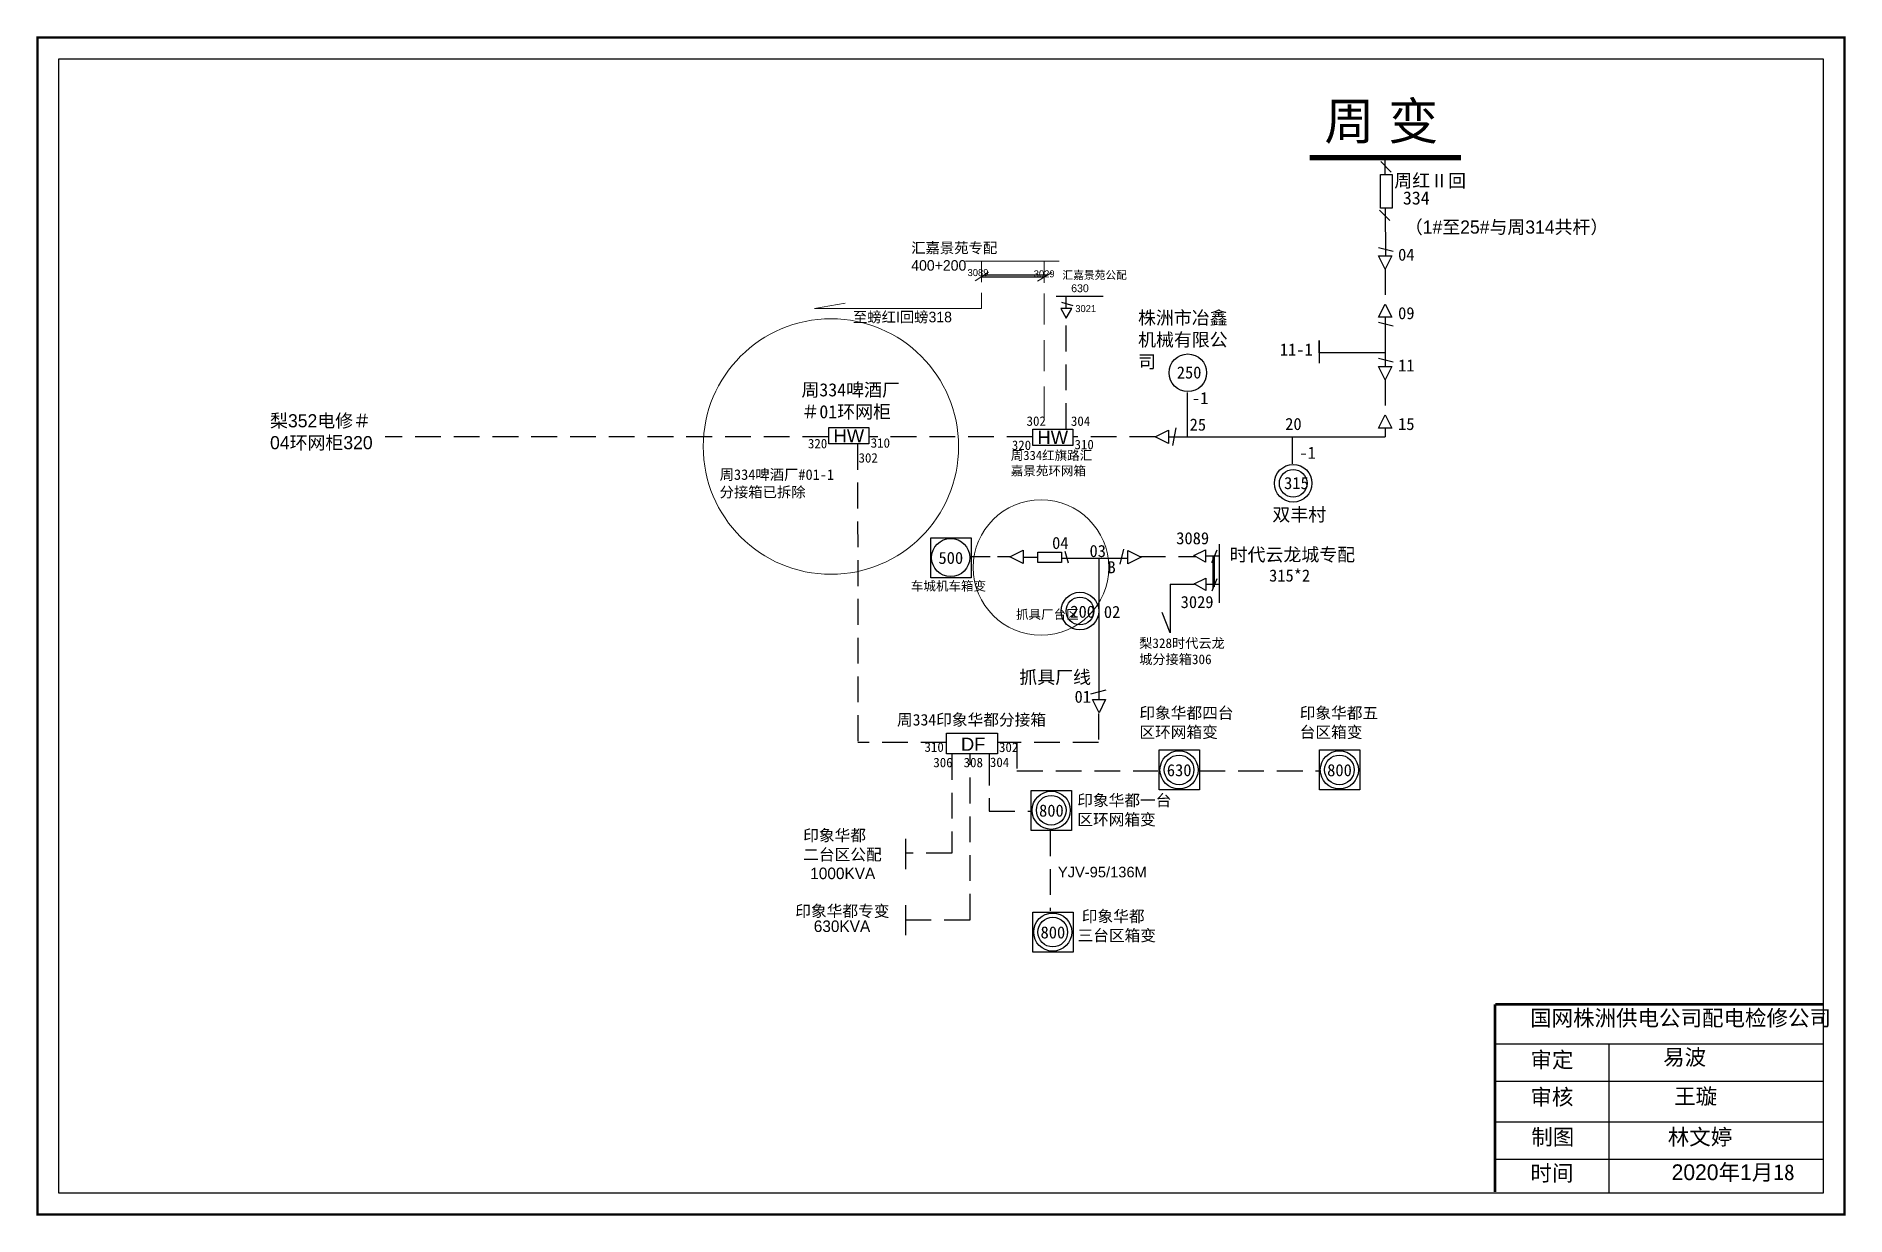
# Model space of a CAD drawing. Extents: x 0 to 344, y -21 to 204.
import ezdxf

# ---------------------------------------------------------------- set-up
doc = ezdxf.new("R2010")
doc.units = 0
doc.header["$LTSCALE"] = 0.774411
doc.linetypes.add('ACAD_ISO02W100', pattern=[15, 12, -3])
doc.linetypes.add('DASHED2', pattern=[9.525, 6.35, -3.175])
doc.layers.get('0').update_dxf_attribs({"linetype": 'CONTINUOUS'})
doc.layers.add('0-RefEdit0', color=7, linetype='CONTINUOUS')
doc.layers.add('Layer2', color=1, linetype='CONTINUOUS')
doc.styles.add('SimSun_txtstyle_2.00_0_0', font='simsun.ttc', dxfattribs={"height": 2})
doc.styles.add('SimSun_txtstyle_2.30_0_0', font='simsun.ttc', dxfattribs={"height": 2.3})
doc.styles.get("Standard").update_dxf_attribs({"font": '', "height": 2.5})
doc.styles.add('字体', font='KTGB2312.ttf', dxfattribs={"height": 2.5})
doc.styles.add('楷体_GB2312_txtstyle_1.80_0_0', font='KTGB2312.ttf', dxfattribs={"height": 1.8})
doc.styles.add('楷体_GB2312_txtstyle_2.00_0_0', font='KTGB2312.ttf', dxfattribs={"height": 2})
doc.styles.add('楷体_GB2312_txtstyle_200.00_0_0200', font='KTGB2312.ttf', dxfattribs={"height": 200})
doc.styles.add('楷体_GB2312_txtstyle_3.00_0_0', font='KTGB2312.ttf', dxfattribs={"height": 3})
doc.styles.get('Standard').set_extended_font_data('SimSun')

# ---------------------------------------------------------------- blocks, each defined once
blk = doc.blocks.new('A$C6B965233')
at = {"linetype": 'Continuous'}
for radius in [3.58, 2.63]:
    blk.add_circle((3.58, 3.58), radius, dxfattribs=at)

msp = doc.modelspace()

# ---------------------------------------------------------------- linework, layer by layer
at = {"linetype": 'Continuous'}
for p, q in [((257.66, 178.02), (255.68, 180)), ((257.44, 168.79), (255.46, 170.77)), ((256.55, 171.13), (256.58, 162.06)), ((243.94, 143.59), (243.94, 145.96)), ((243.94, 145.96), (243.94, 141.62)), ((256.38, 143.59), (243.94, 143.59)), ((216.7, 129.32), (216.05, 125.97)), ((224.94, 107.22), (224.94, 96.05)), ((222.39, 105.01), (224.94, 105.01)), ((222.43, 99.6), (224.97, 99.6)), ((277.49, 12.14), (339.85, 12.14)), ((299.13, 12.14), (299.13, -16.2)), ((277.49, 5.04), (339.85, 5.04)), ((277.49, -2.71), (339.85, -2.71)), ((277.49, -9.81), (339.85, -9.81))]:
    msp.add_line(p, q, dxfattribs=at)
at = {"linetype": 'ACAD_ISO02W100'}
msp.add_line((256.52, 177.53), (256.52, 180.62), dxfattribs=at)
at = {"color": 0, "linetype": 'Continuous'}
for p, q in [((258.06, 162.9), (255.23, 163.61)), ((258.06, 148.67), (255.23, 149.38)), ((258.06, 141.82), (255.23, 142.52)), ((187.6, 104.72), (190.41, 104.72)), ((194.87, 104.56), (207.44, 104.56)), ((206.73, 106.24), (206.03, 103.42)), ((223.72, 104.86), (223.72, 98.92)), ((223.97, 105.02), (223.97, 99.09)), ((215.62, 99.6), (215.62, 90.31)), ((215.62, 90.31), (214.07, 94.21)), ((200.49, 78.71), (203.39, 79.47))]:
    msp.add_line(p, q, dxfattribs=at)
at = {"color": 7, "ltscale": 2}
for p, q in [((255.28, 162.07), (257.8, 162.07)), ((256.55, 159.55), (255.28, 162.07)), ((257.8, 162.07), (256.55, 159.55)), ((255.28, 150.38), (256.53, 152.9)), ((256.53, 152.9), (257.81, 150.38)), ((257.81, 150.38), (255.28, 150.38)), ((255.28, 140.99), (257.8, 140.99)), ((256.55, 138.47), (255.28, 140.99)), ((257.8, 140.99), (256.55, 138.47)), ((255.28, 129.29), (256.53, 131.81)), ((256.53, 131.81), (257.81, 129.29)), ((212.75, 127.63), (215.27, 128.91)), ((215.27, 126.39), (212.75, 127.63)), ((215.27, 128.91), (215.27, 126.39)), ((257.81, 129.29), (255.28, 129.29)), ((185.11, 104.77), (187.63, 106.05)), ((187.63, 103.53), (185.11, 104.77)), ((187.63, 106.05), (187.63, 103.53)), ((207.56, 103.47), (207.56, 105.99)), ((207.56, 105.99), (210.08, 104.74)), ((210.08, 104.74), (207.56, 103.47))]:
    msp.add_line(p, q, dxfattribs=at)
at = {"color": 7, "linetype": 'Continuous', "lineweight": 0, "ltscale": 1.577828}
msp.add_line((176.62, 161.04), (194.49, 161.04), dxfattribs=at)
at = {"color": 7, "linetype": 'Continuous', "lineweight": 0, "ltscale": 0.486984}
for p, q in [((179.71, 157.07), (179.71, 161.04)), ((191.61, 156.93), (191.61, 161.04))]:
    msp.add_line(p, q, dxfattribs=at)
at = {"color": 0, "linetype": 'DASHED2'}
for p, q in [((256.55, 159.58), (256.55, 152.85)), ((256.55, 138.5), (256.55, 131.77)), ((150.54, 127.65), (66.17, 127.65)), ((189.44, 127.66), (158.22, 127.66)), ((212.77, 127.66), (197.11, 127.66)), ((156.09, 126.29), (156.17, 69.54)), ((181.33, 104.8), (177.8, 104.8)), ((185.14, 104.8), (182.72, 104.8)), ((215.62, 99.6), (220.24, 99.6)), ((201.99, 74.97), (201.99, 69.48)), ((173.05, 69.48), (156.12, 69.48)), ((201.98, 69.48), (182.73, 69.48)), ((186.44, 69.44), (186.44, 64.09)), ((174.03, 67.29), (174.03, 48.38)), ((177.52, 35.74), (177.52, 67.19)), ((186.44, 64.09), (213.28, 64.09)), ((221.17, 64.09), (244.27, 64.09)), ((181.12, 56.42), (188.93, 56.42)), ((192.79, 52.75), (192.79, 37.43)), ((174.07, 48.38), (165.14, 48.38)), ((165.21, 35.72), (177.51, 35.72))]:
    msp.add_line(p, q, dxfattribs=at)
at = {"color": 7, "linetype": 'DASHED2', "lineweight": 0, "ltscale": 1.198384}
msp.add_line((191.61, 154.89), (191.61, 129.07), dxfattribs=at)
at = {"linetype": 'ByBlock'}
msp.add_line((256.55, 150.31), (256.55, 141.01), dxfattribs=at)
for p, q in [((218.84, 136.04), (218.84, 127.64)), ((215.27, 127.64), (256.55, 127.66)), ((238.84, 127.5), (238.84, 122.48)), ((256.55, 129.29), (256.55, 127.66))]:
    msp.add_line(p, q)
at = {"color": 7}
msp.add_line((202.1, 77.69), (202.07, 104.56), dxfattribs=at)
at = {"linetype": 'DASHED2'}
msp.add_line((209.82, 104.89), (220.42, 104.89), dxfattribs=at)
at = {"color": 7, "linetype": 'Continuous'}
for p, q in [((220.13, 105.04), (222.36, 106.16)), ((222.36, 103.8), (220.13, 105.04)), ((222.36, 106.16), (222.36, 103.8)), ((224.47, 106.04), (223.48, 103.68)), ((220.16, 99.63), (222.4, 100.74)), ((222.4, 100.74), (222.4, 98.39)), ((224.51, 100.62), (223.51, 98.26)), ((222.4, 98.39), (220.16, 99.63))]:
    msp.add_line(p, q, dxfattribs=at)
at = {"color": 0, "ltscale": 2}
for p, q in [((200.79, 77.62), (203.31, 77.62)), ((202.06, 75.1), (200.79, 77.62)), ((203.31, 77.62), (202.06, 75.1))]:
    msp.add_line(p, q, dxfattribs=at)
at = {"linetype": 'Continuous', "const_width": 0.5}
msp.add_lwpolyline([(-0.01, 203.62), (343.97, 203.62), (343.97, -20.35), (-0.01, -20.35)], close=True, dxfattribs=at)
at = {"linetype": 'Continuous'}
msp.add_lwpolyline([(4.04, 199.57), (339.92, 199.57), (339.92, -16.3), (4.04, -16.3)], close=True, dxfattribs=at)
for points, const_width in [([(270.96, 180.77), (242.14, 180.75)], 1), ([(277.45, 19.65), (277.45, -16.08)], 0.5), ([(277.49, 19.65), (339.85, 19.65)], 0.5)]:
    msp.add_lwpolyline(points, dxfattribs=dict(at, const_width=const_width))
at = {"linetype": 'ACAD_ISO02W100'}
msp.add_lwpolyline([(257.84, 171.13), (255.63, 171.13), (255.63, 177.53), (257.84, 177.53)], close=True, dxfattribs=at)
at = {"color": 7, "linetype": 'Continuous', "lineweight": 0, "ltscale": 0.81164}
for points in [[(178.47, 157.3), (181.01, 158.98)], [(190.33, 157.26), (193.09, 158.88)]]:
    msp.add_lwpolyline(points, dxfattribs=at)
at = {"color": 7, "linetype": 'Continuous', "lineweight": 0, "ltscale": 0.570789}
msp.add_lwpolyline([(179.71, 155.04), (179.71, 152.06), (147.87, 152.06), (153.75, 153.09)], dxfattribs=at)
at = {"color": 7, "linetype": 'Continuous'}
for points in [[(179.71, 158.09), (191.61, 158.09)], [(180.29, 158.46), (192.41, 158.46)], [(193.92, 154.4), (202.85, 154.4)], [(194.91, 153.23), (197.06, 152.62)], [(195.82, 152.03), (195.82, 154.44)]]:
    msp.add_lwpolyline(points, dxfattribs=at)
msp.add_lwpolyline([(195.82, 150.21), (196.87, 152.03), (194.76, 152.03)], close=True, dxfattribs=at)
at = {"color": 7, "linetype": 'DASHED2'}
msp.add_lwpolyline([(195.82, 129.12), (195.82, 150.21)], dxfattribs=at)
at = {"color": 0, "linetype": 'Continuous'}
for points in [[(150.64, 129.39), (158.25, 129.39), (158.25, 126.29), (150.64, 126.29)], [(189.45, 129.08), (197.05, 129.08), (197.05, 125.99), (189.45, 125.99)], [(182.73, 67.29), (173.05, 67.29), (173.05, 71.23), (182.73, 71.23)]]:
    msp.add_lwpolyline(points, close=True, dxfattribs=at)
at = {"color": 0}
for points in [[(170.02, 108.44), (177.7, 108.44), (177.7, 100.83), (170.02, 100.83)], [(213.49, 68.04), (221.17, 68.04), (221.17, 60.43), (213.49, 60.43)], [(244.01, 68.04), (251.69, 68.04), (251.69, 60.43), (244.01, 60.43)], [(189.17, 60.35), (196.84, 60.35), (196.84, 52.74), (189.17, 52.74)], [(189.45, 37.18), (197.13, 37.18), (197.13, 29.57), (189.45, 29.57)]]:
    msp.add_lwpolyline(points, close=True, dxfattribs=at)
at = {"color": 12, "linetype": 'Continuous', "lineweight": 0, "ltscale": 0.662737, "true_color": 0xc00000}
msp.add_circle((151.03, 125.78), 24.31, dxfattribs=at)
at = {"linetype": 'Continuous'}
for centre, radius in [((218.97, 139.82), 3.58), ((198.43, 94.48), 3.58), ((198.43, 94.48), 2.63)]:
    msp.add_circle(centre, radius, dxfattribs=at)
at = {"color": 12, "linetype": 'Continuous', "lineweight": 0, "ltscale": 0.397642, "true_color": 0xc00000}
msp.add_circle((191.02, 102.77), 12.9, dxfattribs=at)
at = {"color": 0}
for centre, radius in [((173.82, 104.66), 3.63), ((217.29, 64.26), 3.63), ((217.29, 64.26), 2.82), ((247.81, 64.26), 3.63), ((247.81, 64.26), 2.82), ((192.96, 56.57), 3.63), ((192.96, 56.57), 2.82), ((193.25, 33.39), 3.63), ((193.25, 33.39), 2.82)]:
    msp.add_circle(centre, radius, dxfattribs=at)
at = {"layer": '0-RefEdit0', "color": 0, "linetype": 'ByBlock', "ltscale": 2}
for p, q in [((181.12, 67.26), (181.12, 61.29)), ((181.12, 58.9), (181.12, 56.42)), ((165.23, 51.11), (165.23, 45.35)), ((165.23, 38.54), (165.23, 32.78))]:
    msp.add_line(p, q, dxfattribs=at)
at = {"layer": 'Layer2', "color": 7, "linetype": 'Continuous'}
msp.add_line((196.22, 103.57), (195.62, 105.83), dxfattribs=at)
msp.add_lwpolyline([(190.43, 103.74), (190.43, 105.71), (194.9, 105.71), (194.9, 103.74)], close=True, dxfattribs=at)

# ---------------------------------------------------------------- block references
at = {"linetype": 'Continuous'}
msp.add_blockref('A$C6B965233', (235.44, 115.21), dxfattribs=at)

# ---------------------------------------------------------------- texts
at = {"linetype": 'Continuous', "attachment_point": 1}
for s, insert, char_height, width, style in [('周 变', (244.95, 191.22), 7, 27.4955, '字体'), ('（1#至25#与周314共杆）', (260.27, 168.8), 2.5, 40.0946, '字体'), ('{\\fSimSun|b0|i0|c134|p2;周334啤酒厂＃01环网柜}', (145.41, 137.83), 2.5, 20.9789, '字体'), ('{\\fKaiTi_GB2312|b0|i0|c134|p32;302}', (188.27, 131.53), 1.8, 24.6655, '楷体_GB2312_txtstyle_1.80_0_0'), ('{\\fKaiTi_GB2312|b0|i0|c134|p32;304}', (196.71, 131.52), 1.8, 24.6655, '楷体_GB2312_txtstyle_1.80_0_0'), ('{\\fArial|b0|i0|c0|p32;HW}', (151.53, 129.09), 2.5, 24.6655, '字体'), ('{\\fArial|b0|i0|c0|p32;HW}', (190.34, 128.78), 2.5, 24.6655, '字体'), ('{\\fKaiTi_GB2312|b0|i0|c134|p32;320}', (146.65, 127.24), 1.8, 24.6655, '字体'), ('{\\fKaiTi_GB2312|b0|i0|c134|p32;302}', (156.28, 124.53), 1.8, 24.6655, '字体'), ('{\\fKaiTi_GB2312|b0|i0|c134|p32;310}', (158.6, 127.37), 1.8, 24.6655, '字体'), ('{\\fSimSun|b0|i0|c134|p2;周334红旗路汇嘉景苑环网箱}', (185.26, 124.98), 1.75, 16.4192, '字体'), ('{\\fKaiTi_GB2312|b0|i0|c134|p32;320}', (185.46, 126.93), 1.8, 24.6655, '字体'), ('{\\fKaiTi_GB2312|b0|i0|c134|p32;310}', (197.4, 127.07), 1.8, 24.6655, '字体'), ('{\\fKaiTi_GB2312|b0|i0|c134|p32;310}', (168.84, 69.49), 1.8, 24.6655, '字体'), ('{\\fArial|b0|i0|c0|p32;DF}', (175.78, 70.39), 2.5, 24.6655, '字体'), ('{\\fKaiTi_GB2312|b0|i0|c134|p32;302}', (183.02, 69.45), 1.8, 24.6655, '字体'), ('{\\fKaiTi_GB2312|b0|i0|c134|p32;306}', (170.52, 66.56), 1.8, 24.6655, '字体'), ('{\\fKaiTi_GB2312|b0|i0|c134|p32;308}', (176.29, 66.56), 1.8, 24.6655, '字体'), ('{\\fKaiTi_GB2312|b0|i0|c134|p32;304}', (181.29, 66.6), 1.8, 24.6655, '字体'), ('国网株洲供电公司配电检修公司', (284.11, 18.54), 3, 82.0179, '字体'), ('审定', (284.18, 10.59), 3, 23.4615, '字体'), ('审核', (284.18, 3.52), 3, 23.4615, '字体'), ('制图', (284.34, -4.1), 3, 23.4615, '字体'), ('{\\fSimSun|b0|i0|c134|p2;林文婷}', (310.32, -4.1), 3, 23.4615, '楷体_GB2312_txtstyle_3.00_0_0'), ('时间', (284.18, -10.98), 3, 23.4615, '字体')]:
    msp.add_mtext(s, dxfattribs=dict(at, insert=insert, char_height=char_height, width=width, style=style))
at = {"color": 0, "linetype": 'Continuous', "insert": (258.28, 177.64), "char_height": 2.5, "width": 14.3736, "attachment_point": 1, "style": '字体'}
msp.add_mtext('{\\fSimSun|b0|i0|c134|p2;周红Ⅱ回}', dxfattribs=at)
at = {"color": 0, "linetype": 'Continuous', "insert": (259.9, 174.34), "char_height": 2.5, "width": 5.6554, "attachment_point": 1}
msp.add_mtext('334', dxfattribs=at)
at = {"color": 7, "linetype": 'Continuous', "lineweight": 0, "ltscale": 0.81164, "attachment_point": 1, "style": '楷体_GB2312_txtstyle_2.00_0_0'}
for s, insert, char_height in [('汇嘉景苑专配^J400+200', (166.31, 164.59), 2), ('汇嘉景苑公配\\P   630', (195.09, 159.16), 1.5)]:
    msp.add_mtext(s, dxfattribs=dict(at, insert=insert, char_height=char_height))
at = {"char_height": 2.3, "attachment_point": 1}
for s, insert, width in [('04', (258.99, 163.45), 16.116), ('09', (258.99, 152.32), 16.116), ('11-1', (236.48, 145.4), 16.116), ('11', (258.99, 142.37), 16.116), ('250', (216.86, 141.03), 4.8377), ('-1', (219.74, 136.15), 16.116), ('25', (219.31, 131.11), 16.116), ('20', (237.5, 131.23), 16.116), ('15', (258.99, 131.23), 16.116), ('-1', (240.2, 125.75), 16.116), ('315', (237.29, 119.99), 4.8377), ('03', (200.25, 107.06), 16.116), ('3089', (216.76, 109.49), 16.116), ('B', (203.67, 103.96), 16.116), ('315*2', (234.43, 102.39), 16.116), ('3029', (217.6, 97.35), 16.116), ('200', (196.6, 95.51), 4.8377), ('02', (202.98, 95.46), 16.116), ('01', (197.4, 79.33), 16.116)]:
    msp.add_mtext(s, dxfattribs=dict(at, insert=insert, width=width))
at = {"color": 7, "linetype": 'Continuous', "lineweight": 0, "ltscale": 1.352733, "char_height": 1.333, "attachment_point": 1}
for s, insert, style in [('3089', (177.04, 159.55), '楷体_GB2312_txtstyle_200.00_0_0200'), ('3029', (189.63, 159.32), '楷体_GB2312_txtstyle_2.00_0_0'), ('3021', (197.54, 152.7), '楷体_GB2312_txtstyle_2.00_0_0')]:
    msp.add_mtext(s, dxfattribs=dict(at, insert=insert, style=style))
at = {"color": 7, "linetype": 'Continuous', "lineweight": 0, "ltscale": 1.585526, "insert": (155.22, 151.43), "char_height": 2, "attachment_point": 1, "style": '楷体_GB2312_txtstyle_200.00_0_0200'}
msp.add_mtext('至螃红I回螃318', dxfattribs=at)
at = {"attachment_point": 1}
for s, insert, char_height, width, style in [('株洲市冶鑫机械有限公司', (209.49, 151.54), 2.5, 20.3773, '字体'), ('梨352电修＃04环网柜320', (44.26, 131.94), 2.5, 22.0062, '字体'), ('双丰村', (235.06, 114.09), 2.5, 12.9976, '字体'), ('04', (193.13, 108.59), 2.3, 16.116, 'SimSun_txtstyle_2.30_0_0'), ('{\\fSimSun|b0|i0|c134|p2;车城机车箱变}', (166.24, 100.13), 1.75, 16.106, '字体'), ('抓具厂台区', (186.25, 94.73), 1.75, 21.774, '字体'), ('抓具厂线', (186.89, 83.15), 2.5, 31.1057, '字体'), ('{\\fSimSun|b0|i0|c134|p2;周334印象华都分接箱}', (163.6, 74.89), 2.1905, 30.6498, '字体')]:
    msp.add_mtext(s, dxfattribs=dict(at, insert=insert, char_height=char_height, width=width, style=style))
at = {"color": 12, "linetype": 'Continuous', "lineweight": 0, "ltscale": 1.074168, "true_color": 0xc00000, "insert": (129.84, 121.45), "char_height": 2, "attachment_point": 1, "style": 'SimSun_txtstyle_2.00_0_0'}
msp.add_mtext('周334啤酒厂#01-1^M^J分接箱已拆除', dxfattribs=at)
at = {"color": 0, "attachment_point": 1, "style": '字体'}
for s, insert, char_height, width in [('时代云龙城专配', (226.93, 106.47), 2.5, 25.9796), ('印象华都四台区环网箱变', (209.74, 76.19), 2.1905, 17.9202), ('印象华都五台区箱变', (240.26, 76.19), 2.19, 15.342), ('印象华都一台区环网箱变', (197.92, 59.56), 2.1905, 17.9202), ('印象华都\\P二台区公配', (145.75, 52.89), 2.19, 30.6498), ('{\\f\uffbfﾬￌﾣﾤ_GB2312|b0|i0|c134|p49;1000KVA}', (147.09, 45.66), 2.1905, 30.6498), ('{\\f\uffbfﾬￌﾣﾤ_GB2312|b0|i0|c134|p49;印象华都专变}', (144.24, 38.49), 2.1905, 30.6498), ('{\\f\uffbfﾬￌﾣﾤ_GB2312|b0|i0|c134|p49;630KVA}', (147.76, 35.6), 2.1905, 30.6498), (' 印象华都\\P三台区箱变', (197.97, 37.5), 2.19, 29.1092)]:
    msp.add_mtext(s, dxfattribs=dict(at, insert=insert, char_height=char_height, width=width))
at = {"color": 0, "char_height": 2.3, "attachment_point": 1}
for s, insert, width in [('500', (171.5, 105.75), 4.8377), ('630', (214.97, 65.35), 4.8377), ('800', (245.49, 65.35), 4.8377), ('800', (190.65, 57.66), 4.8377), ('{\\fArial|b0|i0|c0|p32;\\H0.8696x;YJV-95/136M}', (194.23, 45.81), 28.6836), ('800', (190.93, 34.48), 4.8377)]:
    msp.add_mtext(s, dxfattribs=dict(at, insert=insert, width=width))
at = {"color": 7, "insert": (209.7, 89.29), "char_height": 1.84, "width": 17.4557, "attachment_point": 1}
msp.add_mtext('{\\fKaiTi_GB2312|b0|i0|c134|p49;梨328时代云龙城分接箱306}', dxfattribs=at)
at = {"color": 7, "linetype": 'Continuous', "true_color": 0xffffff, "char_height": 3, "attachment_point": 1}
for s, insert, width, style in [('{\\fSimSun|b0|i0|c134|p2;易波}', (309.45, 11.09), 23.4615, '字体'), ('{\\fSimSun|b0|i0|c134|p2;王璇}', (311.54, 3.65), 33.0539, '字体'), ('2020{\\fSimSun|b0|i0|c134|p2;年}1{\\fSimSun|b0|i0|c134|p2;月18}', (311.06, -10.81), 26.0713, '楷体_GB2312_txtstyle_3.00_0_0')]:
    msp.add_mtext(s, dxfattribs=dict(at, insert=insert, width=width, style=style))

doc.saveas('drawing.dxf')
